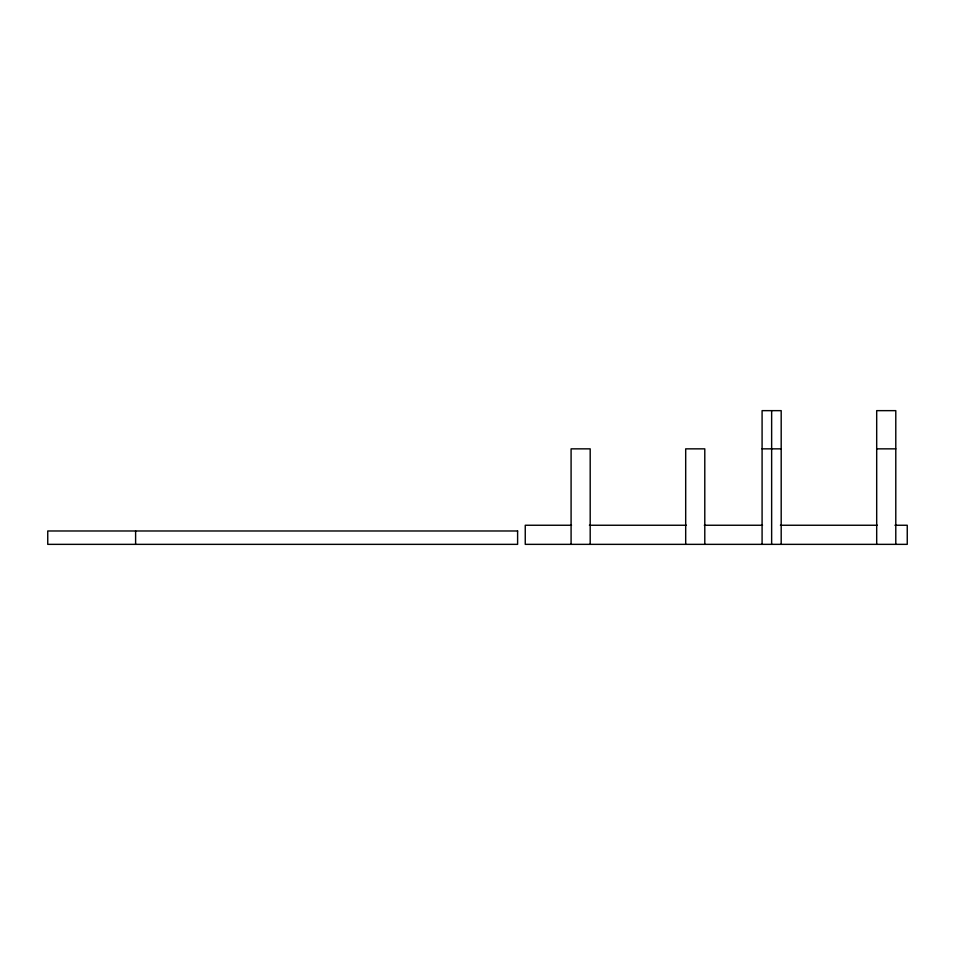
<?xml version="1.0" encoding="UTF-8"?>
<svg xmlns="http://www.w3.org/2000/svg" width="955" height="955" viewBox="0 0 955 955"><rect width="100%" height="100%" fill="white"/><g stroke="black" fill="none" stroke-linecap="round" stroke-linejoin="round"><path stroke-width="1.43" d="M762.09 448.85L781.19 448.85M876.69 448.85L895.79 448.85M571.508 525.25L525.25 525.25L525.25 544.35L907.25 544.35L907.25 525.25L894.931 525.25M589.414 525.25L686.406 525.25M704.312 525.25L762.508 525.25M780.414 525.25L877.406 525.25M895.79 544.35L895.79 410.65L876.69 410.65L876.69 544.35M781.19 544.35L781.19 410.65L762.09 410.65L762.09 544.35M771.64 410.65L771.64 544.35M704.79 544.35L704.79 448.85L685.69 448.85L685.69 544.35M590.19 544.35L590.19 448.85L571.09 448.85L571.09 544.35M135.61 530.98L135.61 544.35M517.61 530.98L47.75 530.98L47.75 544.35L517.61 544.35L517.61 530.98"/></g></svg>
